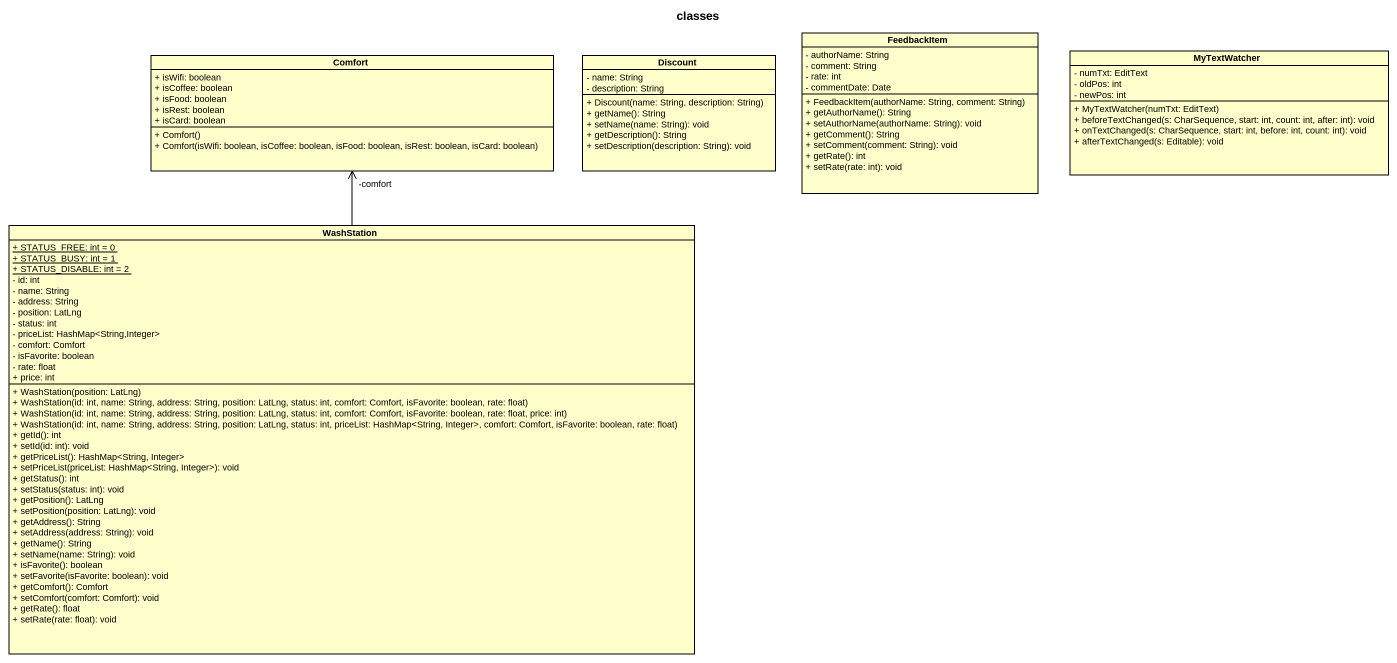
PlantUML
@startuml
title classes
hide circle
hide empty members
skinparam classAttributeIconSize 0
class Comfort {
  + isWifi: boolean
  + isCoffee: boolean
  + isFood: boolean
  + isRest: boolean
  + isCard: boolean
  + Comfort()
  + Comfort(isWifi: boolean, isCoffee: boolean, isFood: boolean, isRest: boolean, isCard: boolean)
}
class Discount {
  - name: String
  - description: String
  + Discount(name: String, description: String)
  + getName(): String
  + setName(name: String): void
  + getDescription(): String
  + setDescription(description: String): void
}
class FeedbackItem {
  - authorName: String
  - comment: String
  - rate: int
  - commentDate: Date
  + FeedbackItem(authorName: String, comment: String)
  + getAuthorName(): String
  + setAuthorName(authorName: String): void
  + getComment(): String
  + setComment(comment: String): void
  + getRate(): int
  + setRate(rate: int): void
}
class MyTextWatcher {
  - numTxt: EditText
  - oldPos: int
  - newPos: int
  + MyTextWatcher(numTxt: EditText)
  + beforeTextChanged(s: CharSequence, start: int, count: int, after: int): void
  + onTextChanged(s: CharSequence, start: int, before: int, count: int): void
  + afterTextChanged(s: Editable): void
}
class WashStation {
  {static} + STATUS_FREE: int = 0
  {static} + STATUS_BUSY: int = 1
  {static} + STATUS_DISABLE: int = 2
  - id: int
  - name: String
  - address: String
  - position: LatLng
  - status: int
  - priceList: HashMap<String,Integer>
  - comfort: Comfort
  - isFavorite: boolean
  - rate: float
  + price: int
  + WashStation(position: LatLng)
  + WashStation(id: int, name: String, address: String, position: LatLng, status: int, comfort: Comfort, isFavorite: boolean, rate: float)
  + WashStation(id: int, name: String, address: String, position: LatLng, status: int, comfort: Comfort, isFavorite: boolean, rate: float, price: int)
  + WashStation(id: int, name: String, address: String, position: LatLng, status: int, priceList: HashMap<String, Integer>, comfort: Comfort, isFavorite: boolean, rate: float)
  + getId(): int
  + setId(id: int): void
  + getPriceList(): HashMap<String, Integer>
  + setPriceList(priceList: HashMap<String, Integer>): void
  + getStatus(): int
  + setStatus(status: int): void
  + getPosition(): LatLng
  + setPosition(position: LatLng): void
  + getAddress(): String
  + setAddress(address: String): void
  + getName(): String
  + setName(name: String): void
  + isFavorite(): boolean
  + setFavorite(isFavorite: boolean): void
  + getComfort(): Comfort
  + setComfort(comfort: Comfort): void
  + getRate(): float
  + setRate(rate: float): void
}
WashStation -up-> "-comfort" Comfort
@enduml
